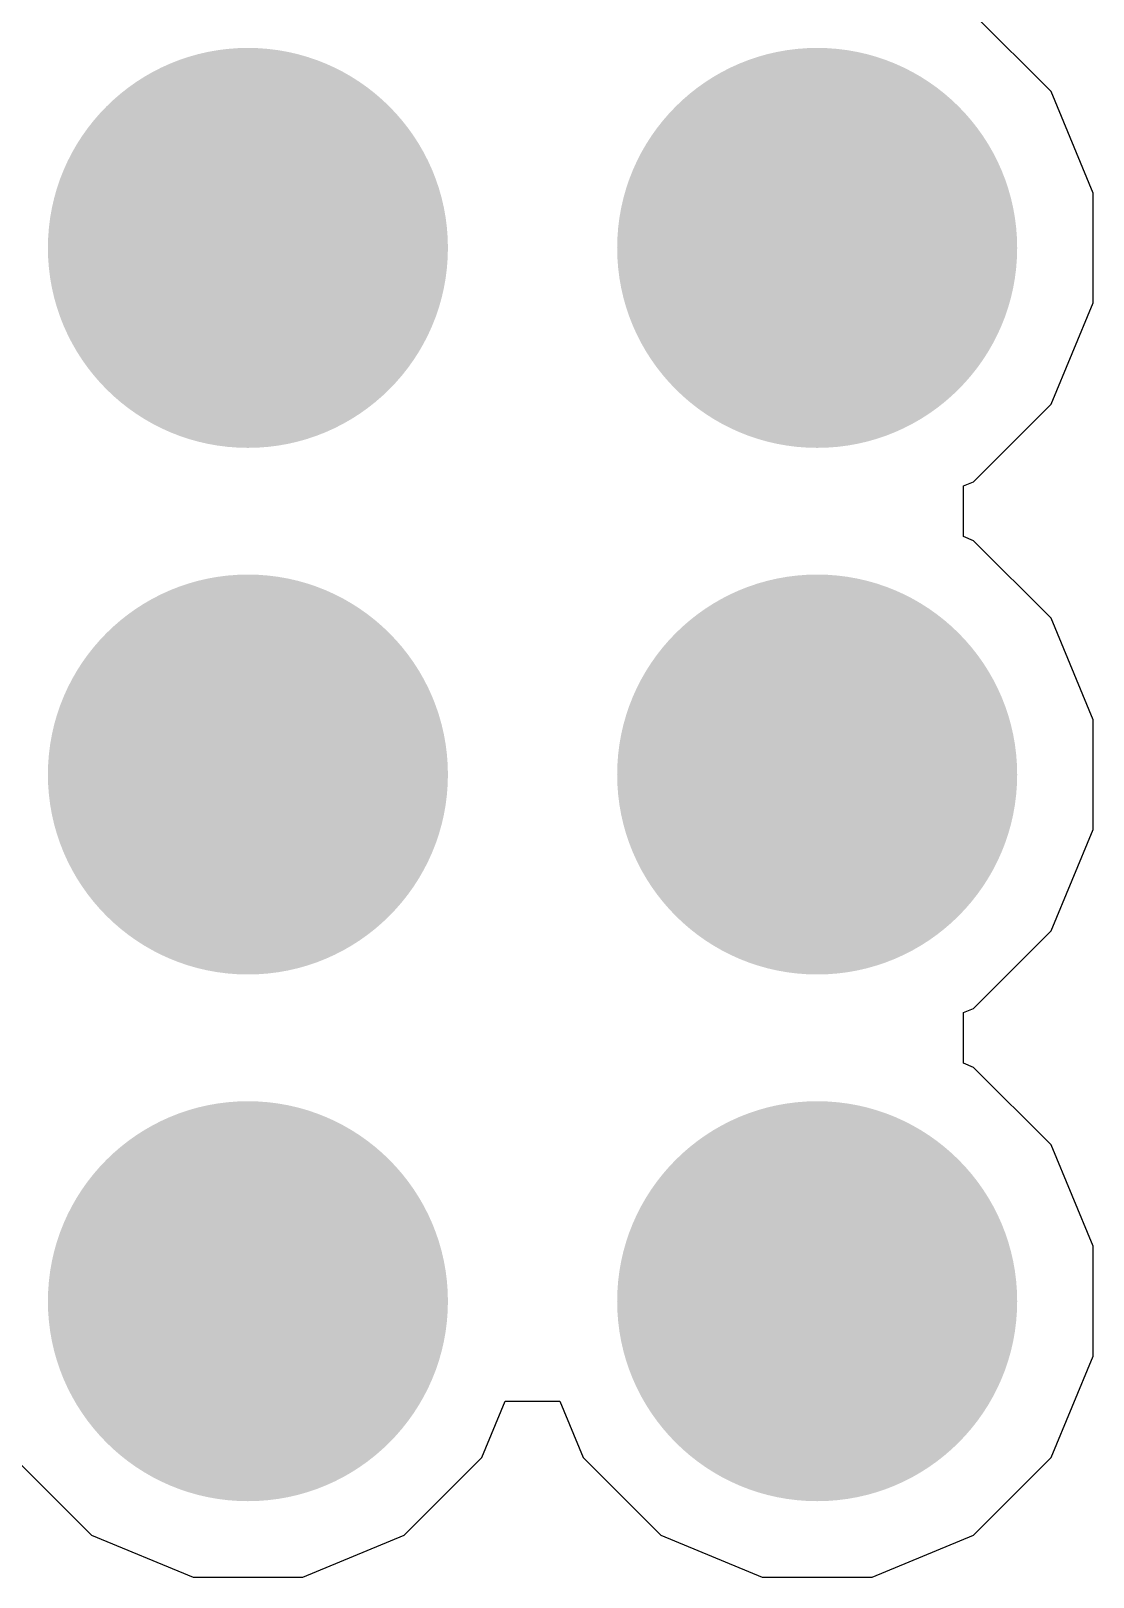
# Model space of a CAD drawing. Header units: inches. Extents: x -4 to 5258, y -4 to 5281.
# Drawn here: x 129.214 to 131.347, y 69.027 to 72.132 of the extents above; entities that cross this region are included whole.
import ezdxf

# ---------------------------------------------------------------- set-up
doc = ezdxf.new("R2010")
doc.units = ezdxf.units.IN
for name, color, linetype in [('Bottom Layer', 5, 'Continuous'), ('Bottom Solder', 6, 'Continuous'), ('Drill Drawing', 1, 'Continuous'), ('Layer 1', 16, 'Continuous'), ('Layer 2', 76, 'Continuous'), ('Top Layer', 1, 'Continuous'), ('Top Solder', 216, 'Continuous'), ('Via Holes', 16, 'Continuous')]:
    doc.layers.add(name, color=color, linetype=linetype)

msp = doc.modelspace()

# ---------------------------------------------------------------- hatches: boundary and pattern name
at = {"layer": 'Bottom Layer'}
h = msp.add_hatch(color=5, dxfattribs=at)
edge = h.paths.add_edge_path()
edge.add_arc((129.65, 71.6961), 0.3, 0, 360)
h = msp.add_hatch(color=5, dxfattribs=at)
edge = h.paths.add_edge_path()
edge.add_arc((130.793, 71.6961), 0.3, 0, 360)
h = msp.add_hatch(color=5, dxfattribs=at)
edge = h.paths.add_edge_path()
edge.add_arc((129.65, 70.6385), 0.3, 0, 360)
h = msp.add_hatch(color=5, dxfattribs=at)
edge = h.paths.add_edge_path()
edge.add_arc((130.793, 70.6385), 0.3, 0, 360)
h = msp.add_hatch(color=5, dxfattribs=at)
edge = h.paths.add_edge_path()
edge.add_arc((129.65, 69.5808), 0.3, 0, 360)
h = msp.add_hatch(color=5, dxfattribs=at)
edge = h.paths.add_edge_path()
edge.add_arc((130.793, 69.5808), 0.3, 0, 360)
at = {"layer": 'Bottom Solder'}
h = msp.add_hatch(color=6, dxfattribs=at)
edge = h.paths.add_edge_path()
edge.add_arc((129.65, 71.6961), 0.4016, 0, 360)
h = msp.add_hatch(color=6, dxfattribs=at)
edge = h.paths.add_edge_path()
edge.add_arc((130.793, 71.6961), 0.4016, 0, 360)
h = msp.add_hatch(color=6, dxfattribs=at)
edge = h.paths.add_edge_path()
edge.add_arc((129.65, 70.6385), 0.4016, 0, 360)
h = msp.add_hatch(color=6, dxfattribs=at)
edge = h.paths.add_edge_path()
edge.add_arc((130.793, 70.6385), 0.4016, 0, 360)
h = msp.add_hatch(color=6, dxfattribs=at)
edge = h.paths.add_edge_path()
edge.add_arc((129.65, 69.5808), 0.4016, 0, 360)
h = msp.add_hatch(color=6, dxfattribs=at)
edge = h.paths.add_edge_path()
edge.add_arc((130.793, 69.5808), 0.4016, 0, 360)
at = {"layer": 'Layer 1'}
h = msp.add_hatch(color=16, dxfattribs=at)
edge = h.paths.add_edge_path()
edge.add_arc((129.65, 71.6961), 0.3, 0, 360)
h = msp.add_hatch(color=16, dxfattribs=at)
edge = h.paths.add_edge_path()
edge.add_arc((130.793, 71.6961), 0.3, 0, 360)
h = msp.add_hatch(color=16, dxfattribs=at)
edge = h.paths.add_edge_path()
edge.add_arc((129.65, 70.6385), 0.3, 0, 360)
h = msp.add_hatch(color=16, dxfattribs=at)
edge = h.paths.add_edge_path()
edge.add_arc((130.793, 70.6385), 0.3, 0, 360)
h = msp.add_hatch(color=16, dxfattribs=at)
edge = h.paths.add_edge_path()
edge.add_arc((129.65, 69.5808), 0.3, 0, 360)
h = msp.add_hatch(color=16, dxfattribs=at)
edge = h.paths.add_edge_path()
edge.add_arc((130.793, 69.5808), 0.3, 0, 360)
at = {"layer": 'Layer 2'}
h = msp.add_hatch(color=76, dxfattribs=at)
edge = h.paths.add_edge_path()
edge.add_arc((129.65, 71.6961), 0.3, 0, 360)
h = msp.add_hatch(color=76, dxfattribs=at)
edge = h.paths.add_edge_path()
edge.add_arc((130.793, 71.6961), 0.3, 0, 360)
h = msp.add_hatch(color=76, dxfattribs=at)
edge = h.paths.add_edge_path()
edge.add_arc((129.65, 70.6385), 0.3, 0, 360)
h = msp.add_hatch(color=76, dxfattribs=at)
edge = h.paths.add_edge_path()
edge.add_arc((130.793, 70.6385), 0.3, 0, 360)
h = msp.add_hatch(color=76, dxfattribs=at)
edge = h.paths.add_edge_path()
edge.add_arc((129.65, 69.5808), 0.3, 0, 360)
h = msp.add_hatch(color=76, dxfattribs=at)
edge = h.paths.add_edge_path()
edge.add_arc((130.793, 69.5808), 0.3, 0, 360)
at = {"layer": 'Top Layer'}
h = msp.add_hatch(color=1, dxfattribs=at)
edge = h.paths.add_edge_path()
edge.add_arc((129.65, 71.6961), 0.3, 0, 360)
h = msp.add_hatch(color=1, dxfattribs=at)
edge = h.paths.add_edge_path()
edge.add_arc((130.793, 71.6961), 0.3, 0, 360)
h = msp.add_hatch(color=1, dxfattribs=at)
edge = h.paths.add_edge_path()
edge.add_arc((129.65, 70.6385), 0.3, 0, 360)
h = msp.add_hatch(color=1, dxfattribs=at)
edge = h.paths.add_edge_path()
edge.add_arc((130.793, 70.6385), 0.3, 0, 360)
h = msp.add_hatch(color=1, dxfattribs=at)
edge = h.paths.add_edge_path()
edge.add_arc((129.65, 69.5808), 0.3, 0, 360)
h = msp.add_hatch(color=1, dxfattribs=at)
edge = h.paths.add_edge_path()
edge.add_arc((130.793, 69.5808), 0.3, 0, 360)
at = {"layer": 'Top Solder'}
h = msp.add_hatch(color=216, dxfattribs=at)
edge = h.paths.add_edge_path()
edge.add_arc((129.65, 71.6961), 0.4016, 0, 360)
h = msp.add_hatch(color=216, dxfattribs=at)
edge = h.paths.add_edge_path()
edge.add_arc((130.793, 71.6961), 0.4016, 0, 360)
h = msp.add_hatch(color=216, dxfattribs=at)
edge = h.paths.add_edge_path()
edge.add_arc((129.65, 70.6385), 0.4016, 0, 360)
h = msp.add_hatch(color=216, dxfattribs=at)
edge = h.paths.add_edge_path()
edge.add_arc((130.793, 70.6385), 0.4016, 0, 360)
h = msp.add_hatch(color=216, dxfattribs=at)
edge = h.paths.add_edge_path()
edge.add_arc((129.65, 69.5808), 0.4016, 0, 360)
h = msp.add_hatch(color=216, dxfattribs=at)
edge = h.paths.add_edge_path()
edge.add_arc((130.793, 69.5808), 0.4016, 0, 360)
at = {"layer": 'Via Holes'}
h = msp.add_hatch(color=7, dxfattribs=at)
edge = h.paths.add_edge_path()
edge.add_arc((129.65, 71.6961), 0.15, 0, 360)
h = msp.add_hatch(color=7, dxfattribs=at)
edge = h.paths.add_edge_path()
edge.add_arc((130.793, 71.6961), 0.15, 0, 360)
h = msp.add_hatch(color=7, dxfattribs=at)
edge = h.paths.add_edge_path()
edge.add_arc((129.65, 70.6385), 0.15, 0, 360)
h = msp.add_hatch(color=7, dxfattribs=at)
edge = h.paths.add_edge_path()
edge.add_arc((130.793, 70.6385), 0.15, 0, 360)
h = msp.add_hatch(color=7, dxfattribs=at)
edge = h.paths.add_edge_path()
edge.add_arc((129.65, 69.5808), 0.15, 0, 360)
h = msp.add_hatch(color=7, dxfattribs=at)
edge = h.paths.add_edge_path()
edge.add_arc((130.793, 69.5808), 0.15, 0, 360)

# ---------------------------------------------------------------- linework, layer by layer
at = {"layer": 'Drill Drawing'}
for points in [[(129.523, 71.8231, 0.0508, 0.0508, 0), (129.523, 71.9501, 0.0508, 0.0508, 0)], [(129.523, 71.9501, 0.0508, 0.0508, 0), (129.777, 71.9501, 0.0508, 0.0508, 0)], [(129.777, 71.8231, 0.0508, 0.0508, 0), (129.777, 71.9501, 0.0508, 0.0508, 0)], [(130.666, 71.8231, 0.0508, 0.0508, 0), (130.666, 71.9501, 0.0508, 0.0508, 0)], [(130.666, 71.9501, 0.0508, 0.0508, 0), (130.92, 71.9501, 0.0508, 0.0508, 0)], [(130.92, 71.8231, 0.0508, 0.0508, 0), (130.92, 71.9501, 0.0508, 0.0508, 0)], [(129.5738, 71.7723, 0.0508, 0.0508, 0), (129.5738, 71.8485, 0.0508, 0.0508, 0)], [(129.5738, 71.8485, 0.0508, 0.0508, 0), (129.7262, 71.8485, 0.0508, 0.0508, 0)], [(129.7262, 71.7723, 0.0508, 0.0508, 0), (129.7262, 71.8485, 0.0508, 0.0508, 0)], [(130.7168, 71.7723, 0.0508, 0.0508, 0), (130.7168, 71.8485, 0.0508, 0.0508, 0)], [(130.7168, 71.8485, 0.0508, 0.0508, 0), (130.8692, 71.8485, 0.0508, 0.0508, 0)], [(130.8692, 71.7723, 0.0508, 0.0508, 0), (130.8692, 71.8485, 0.0508, 0.0508, 0)], [(129.396, 71.5691, 0.0508, 0.0508, 0), (129.396, 71.8231, 0.0508, 0.0508, 0)], [(129.396, 71.8231, 0.0508, 0.0508, 0), (129.523, 71.8231, 0.0508, 0.0508, 0)], [(129.777, 71.8231, 0.0508, 0.0508, 0), (129.904, 71.8231, 0.0508, 0.0508, 0)], [(129.904, 71.5691, 0.0508, 0.0508, 0), (129.904, 71.8231, 0.0508, 0.0508, 0)], [(130.539, 71.5691, 0.0508, 0.0508, 0), (130.539, 71.8231, 0.0508, 0.0508, 0)], [(130.539, 71.8231, 0.0508, 0.0508, 0), (130.666, 71.8231, 0.0508, 0.0508, 0)], [(130.92, 71.8231, 0.0508, 0.0508, 0), (131.047, 71.8231, 0.0508, 0.0508, 0)], [(131.047, 71.5691, 0.0508, 0.0508, 0), (131.047, 71.8231, 0.0508, 0.0508, 0)], [(129.4976, 71.6199, 0.0508, 0.0508, 0), (129.4976, 71.7723, 0.0508, 0.0508, 0)], [(129.4976, 71.7723, 0.0508, 0.0508, 0), (129.5738, 71.7723, 0.0508, 0.0508, 0)], [(129.7262, 71.7723, 0.0508, 0.0508, 0), (129.8024, 71.7723, 0.0508, 0.0508, 0)], [(129.8024, 71.6199, 0.0508, 0.0508, 0), (129.8024, 71.7723, 0.0508, 0.0508, 0)], [(130.6406, 71.6199, 0.0508, 0.0508, 0), (130.6406, 71.7723, 0.0508, 0.0508, 0)], [(130.6406, 71.7723, 0.0508, 0.0508, 0), (130.7168, 71.7723, 0.0508, 0.0508, 0)], [(130.8692, 71.7723, 0.0508, 0.0508, 0), (130.9454, 71.7723, 0.0508, 0.0508, 0)], [(130.9454, 71.6199, 0.0508, 0.0508, 0), (130.9454, 71.7723, 0.0508, 0.0508, 0)], [(129.4976, 71.6199, 0.0508, 0.0508, 0), (129.5738, 71.6199, 0.0508, 0.0508, 0)], [(129.5738, 71.5437, 0.0508, 0.0508, 0), (129.5738, 71.6199, 0.0508, 0.0508, 0)], [(129.7262, 71.6199, 0.0508, 0.0508, 0), (129.8024, 71.6199, 0.0508, 0.0508, 0)], [(129.7262, 71.5437, 0.0508, 0.0508, 0), (129.7262, 71.6199, 0.0508, 0.0508, 0)], [(130.6406, 71.6199, 0.0508, 0.0508, 0), (130.7168, 71.6199, 0.0508, 0.0508, 0)], [(130.7168, 71.5437, 0.0508, 0.0508, 0), (130.7168, 71.6199, 0.0508, 0.0508, 0)], [(130.8692, 71.6199, 0.0508, 0.0508, 0), (130.9454, 71.6199, 0.0508, 0.0508, 0)], [(130.8692, 71.5437, 0.0508, 0.0508, 0), (130.8692, 71.6199, 0.0508, 0.0508, 0)], [(129.396, 71.5691, 0.0508, 0.0508, 0), (129.523, 71.5691, 0.0508, 0.0508, 0)], [(129.523, 71.4421, 0.0508, 0.0508, 0), (129.523, 71.5691, 0.0508, 0.0508, 0)], [(129.777, 71.5691, 0.0508, 0.0508, 0), (129.904, 71.5691, 0.0508, 0.0508, 0)], [(129.777, 71.4421, 0.0508, 0.0508, 0), (129.777, 71.5691, 0.0508, 0.0508, 0)], [(130.539, 71.5691, 0.0508, 0.0508, 0), (130.666, 71.5691, 0.0508, 0.0508, 0)], [(130.666, 71.4421, 0.0508, 0.0508, 0), (130.666, 71.5691, 0.0508, 0.0508, 0)], [(130.92, 71.5691, 0.0508, 0.0508, 0), (131.047, 71.5691, 0.0508, 0.0508, 0)], [(130.92, 71.4421, 0.0508, 0.0508, 0), (130.92, 71.5691, 0.0508, 0.0508, 0)], [(129.5738, 71.5437, 0.0508, 0.0508, 0), (129.7262, 71.5437, 0.0508, 0.0508, 0)], [(130.7168, 71.5437, 0.0508, 0.0508, 0), (130.8692, 71.5437, 0.0508, 0.0508, 0)], [(129.523, 71.4421, 0.0508, 0.0508, 0), (129.777, 71.4421, 0.0508, 0.0508, 0)], [(130.666, 71.4421, 0.0508, 0.0508, 0), (130.92, 71.4421, 0.0508, 0.0508, 0)], [(129.523, 70.7655, 0.0508, 0.0508, 0), (129.523, 70.8925, 0.0508, 0.0508, 0)], [(129.523, 70.8925, 0.0508, 0.0508, 0), (129.777, 70.8925, 0.0508, 0.0508, 0)], [(129.777, 70.7655, 0.0508, 0.0508, 0), (129.777, 70.8925, 0.0508, 0.0508, 0)], [(130.666, 70.7655, 0.0508, 0.0508, 0), (130.666, 70.8925, 0.0508, 0.0508, 0)], [(130.666, 70.8925, 0.0508, 0.0508, 0), (130.92, 70.8925, 0.0508, 0.0508, 0)], [(130.92, 70.7655, 0.0508, 0.0508, 0), (130.92, 70.8925, 0.0508, 0.0508, 0)], [(129.5738, 70.7147, 0.0508, 0.0508, 0), (129.5738, 70.7909, 0.0508, 0.0508, 0)], [(129.5738, 70.7909, 0.0508, 0.0508, 0), (129.7262, 70.7909, 0.0508, 0.0508, 0)], [(129.7262, 70.7147, 0.0508, 0.0508, 0), (129.7262, 70.7909, 0.0508, 0.0508, 0)], [(130.7168, 70.7147, 0.0508, 0.0508, 0), (130.7168, 70.7909, 0.0508, 0.0508, 0)], [(130.7168, 70.7909, 0.0508, 0.0508, 0), (130.8692, 70.7909, 0.0508, 0.0508, 0)], [(130.8692, 70.7147, 0.0508, 0.0508, 0), (130.8692, 70.7909, 0.0508, 0.0508, 0)], [(129.396, 70.5115, 0.0508, 0.0508, 0), (129.396, 70.7655, 0.0508, 0.0508, 0)], [(129.396, 70.7655, 0.0508, 0.0508, 0), (129.523, 70.7655, 0.0508, 0.0508, 0)], [(129.777, 70.7655, 0.0508, 0.0508, 0), (129.904, 70.7655, 0.0508, 0.0508, 0)], [(129.904, 70.5115, 0.0508, 0.0508, 0), (129.904, 70.7655, 0.0508, 0.0508, 0)], [(130.539, 70.5115, 0.0508, 0.0508, 0), (130.539, 70.7655, 0.0508, 0.0508, 0)], [(130.539, 70.7655, 0.0508, 0.0508, 0), (130.666, 70.7655, 0.0508, 0.0508, 0)], [(130.92, 70.7655, 0.0508, 0.0508, 0), (131.047, 70.7655, 0.0508, 0.0508, 0)], [(131.047, 70.5115, 0.0508, 0.0508, 0), (131.047, 70.7655, 0.0508, 0.0508, 0)], [(129.4976, 70.5623, 0.0508, 0.0508, 0), (129.4976, 70.7147, 0.0508, 0.0508, 0)], [(129.4976, 70.7147, 0.0508, 0.0508, 0), (129.5738, 70.7147, 0.0508, 0.0508, 0)], [(129.7262, 70.7147, 0.0508, 0.0508, 0), (129.8024, 70.7147, 0.0508, 0.0508, 0)], [(129.8024, 70.5623, 0.0508, 0.0508, 0), (129.8024, 70.7147, 0.0508, 0.0508, 0)], [(130.6406, 70.5623, 0.0508, 0.0508, 0), (130.6406, 70.7147, 0.0508, 0.0508, 0)], [(130.6406, 70.7147, 0.0508, 0.0508, 0), (130.7168, 70.7147, 0.0508, 0.0508, 0)], [(130.8692, 70.7147, 0.0508, 0.0508, 0), (130.9454, 70.7147, 0.0508, 0.0508, 0)], [(130.9454, 70.5623, 0.0508, 0.0508, 0), (130.9454, 70.7147, 0.0508, 0.0508, 0)], [(129.4976, 70.5623, 0.0508, 0.0508, 0), (129.5738, 70.5623, 0.0508, 0.0508, 0)], [(129.5738, 70.4861, 0.0508, 0.0508, 0), (129.5738, 70.5623, 0.0508, 0.0508, 0)], [(129.7262, 70.5623, 0.0508, 0.0508, 0), (129.8024, 70.5623, 0.0508, 0.0508, 0)], [(129.7262, 70.4861, 0.0508, 0.0508, 0), (129.7262, 70.5623, 0.0508, 0.0508, 0)], [(130.6406, 70.5623, 0.0508, 0.0508, 0), (130.7168, 70.5623, 0.0508, 0.0508, 0)], [(130.7168, 70.4861, 0.0508, 0.0508, 0), (130.7168, 70.5623, 0.0508, 0.0508, 0)], [(130.8692, 70.5623, 0.0508, 0.0508, 0), (130.9454, 70.5623, 0.0508, 0.0508, 0)], [(130.8692, 70.4861, 0.0508, 0.0508, 0), (130.8692, 70.5623, 0.0508, 0.0508, 0)], [(129.396, 70.5115, 0.0508, 0.0508, 0), (129.523, 70.5115, 0.0508, 0.0508, 0)], [(129.523, 70.3845, 0.0508, 0.0508, 0), (129.523, 70.5115, 0.0508, 0.0508, 0)], [(129.777, 70.5115, 0.0508, 0.0508, 0), (129.904, 70.5115, 0.0508, 0.0508, 0)], [(129.777, 70.3845, 0.0508, 0.0508, 0), (129.777, 70.5115, 0.0508, 0.0508, 0)], [(130.539, 70.5115, 0.0508, 0.0508, 0), (130.666, 70.5115, 0.0508, 0.0508, 0)], [(130.666, 70.3845, 0.0508, 0.0508, 0), (130.666, 70.5115, 0.0508, 0.0508, 0)], [(130.92, 70.5115, 0.0508, 0.0508, 0), (131.047, 70.5115, 0.0508, 0.0508, 0)], [(130.92, 70.3845, 0.0508, 0.0508, 0), (130.92, 70.5115, 0.0508, 0.0508, 0)], [(129.5738, 70.4861, 0.0508, 0.0508, 0), (129.7262, 70.4861, 0.0508, 0.0508, 0)], [(130.7168, 70.4861, 0.0508, 0.0508, 0), (130.8692, 70.4861, 0.0508, 0.0508, 0)], [(129.523, 70.3845, 0.0508, 0.0508, 0), (129.777, 70.3845, 0.0508, 0.0508, 0)], [(130.666, 70.3845, 0.0508, 0.0508, 0), (130.92, 70.3845, 0.0508, 0.0508, 0)], [(129.523, 69.7078, 0.0508, 0.0508, 0), (129.523, 69.8348, 0.0508, 0.0508, 0)], [(129.523, 69.8348, 0.0508, 0.0508, 0), (129.777, 69.8348, 0.0508, 0.0508, 0)], [(129.777, 69.7078, 0.0508, 0.0508, 0), (129.777, 69.8348, 0.0508, 0.0508, 0)], [(130.666, 69.7078, 0.0508, 0.0508, 0), (130.666, 69.8348, 0.0508, 0.0508, 0)], [(130.666, 69.8348, 0.0508, 0.0508, 0), (130.92, 69.8348, 0.0508, 0.0508, 0)], [(130.92, 69.7078, 0.0508, 0.0508, 0), (130.92, 69.8348, 0.0508, 0.0508, 0)], [(129.5738, 69.657, 0.0508, 0.0508, 0), (129.5738, 69.7332, 0.0508, 0.0508, 0)], [(129.5738, 69.7332, 0.0508, 0.0508, 0), (129.7262, 69.7332, 0.0508, 0.0508, 0)], [(129.7262, 69.657, 0.0508, 0.0508, 0), (129.7262, 69.7332, 0.0508, 0.0508, 0)], [(130.7168, 69.657, 0.0508, 0.0508, 0), (130.7168, 69.7332, 0.0508, 0.0508, 0)], [(130.7168, 69.7332, 0.0508, 0.0508, 0), (130.8692, 69.7332, 0.0508, 0.0508, 0)], [(130.8692, 69.657, 0.0508, 0.0508, 0), (130.8692, 69.7332, 0.0508, 0.0508, 0)], [(129.396, 69.4538, 0.0508, 0.0508, 0), (129.396, 69.7078, 0.0508, 0.0508, 0)], [(129.396, 69.7078, 0.0508, 0.0508, 0), (129.523, 69.7078, 0.0508, 0.0508, 0)], [(129.777, 69.7078, 0.0508, 0.0508, 0), (129.904, 69.7078, 0.0508, 0.0508, 0)], [(129.904, 69.4538, 0.0508, 0.0508, 0), (129.904, 69.7078, 0.0508, 0.0508, 0)], [(130.539, 69.4538, 0.0508, 0.0508, 0), (130.539, 69.7078, 0.0508, 0.0508, 0)], [(130.539, 69.7078, 0.0508, 0.0508, 0), (130.666, 69.7078, 0.0508, 0.0508, 0)], [(130.92, 69.7078, 0.0508, 0.0508, 0), (131.047, 69.7078, 0.0508, 0.0508, 0)], [(131.047, 69.4538, 0.0508, 0.0508, 0), (131.047, 69.7078, 0.0508, 0.0508, 0)], [(129.4976, 69.5046, 0.0508, 0.0508, 0), (129.4976, 69.657, 0.0508, 0.0508, 0)], [(129.4976, 69.657, 0.0508, 0.0508, 0), (129.5738, 69.657, 0.0508, 0.0508, 0)], [(129.7262, 69.657, 0.0508, 0.0508, 0), (129.8024, 69.657, 0.0508, 0.0508, 0)], [(129.8024, 69.5046, 0.0508, 0.0508, 0), (129.8024, 69.657, 0.0508, 0.0508, 0)], [(130.6406, 69.5046, 0.0508, 0.0508, 0), (130.6406, 69.657, 0.0508, 0.0508, 0)], [(130.6406, 69.657, 0.0508, 0.0508, 0), (130.7168, 69.657, 0.0508, 0.0508, 0)], [(130.8692, 69.657, 0.0508, 0.0508, 0), (130.9454, 69.657, 0.0508, 0.0508, 0)], [(130.9454, 69.5046, 0.0508, 0.0508, 0), (130.9454, 69.657, 0.0508, 0.0508, 0)], [(129.4976, 69.5046, 0.0508, 0.0508, 0), (129.5738, 69.5046, 0.0508, 0.0508, 0)], [(129.5738, 69.4284, 0.0508, 0.0508, 0), (129.5738, 69.5046, 0.0508, 0.0508, 0)], [(129.7262, 69.5046, 0.0508, 0.0508, 0), (129.8024, 69.5046, 0.0508, 0.0508, 0)], [(129.7262, 69.4284, 0.0508, 0.0508, 0), (129.7262, 69.5046, 0.0508, 0.0508, 0)], [(130.6406, 69.5046, 0.0508, 0.0508, 0), (130.7168, 69.5046, 0.0508, 0.0508, 0)], [(130.7168, 69.4284, 0.0508, 0.0508, 0), (130.7168, 69.5046, 0.0508, 0.0508, 0)], [(130.8692, 69.5046, 0.0508, 0.0508, 0), (130.9454, 69.5046, 0.0508, 0.0508, 0)], [(130.8692, 69.4284, 0.0508, 0.0508, 0), (130.8692, 69.5046, 0.0508, 0.0508, 0)], [(129.396, 69.4538, 0.0508, 0.0508, 0), (129.523, 69.4538, 0.0508, 0.0508, 0)], [(129.523, 69.3268, 0.0508, 0.0508, 0), (129.523, 69.4538, 0.0508, 0.0508, 0)], [(129.777, 69.4538, 0.0508, 0.0508, 0), (129.904, 69.4538, 0.0508, 0.0508, 0)], [(129.777, 69.3268, 0.0508, 0.0508, 0), (129.777, 69.4538, 0.0508, 0.0508, 0)], [(130.539, 69.4538, 0.0508, 0.0508, 0), (130.666, 69.4538, 0.0508, 0.0508, 0)], [(130.666, 69.3268, 0.0508, 0.0508, 0), (130.666, 69.4538, 0.0508, 0.0508, 0)], [(130.92, 69.4538, 0.0508, 0.0508, 0), (131.047, 69.4538, 0.0508, 0.0508, 0)], [(130.92, 69.3268, 0.0508, 0.0508, 0), (130.92, 69.4538, 0.0508, 0.0508, 0)], [(129.5738, 69.4284, 0.0508, 0.0508, 0), (129.7262, 69.4284, 0.0508, 0.0508, 0)], [(130.7168, 69.4284, 0.0508, 0.0508, 0), (130.8692, 69.4284, 0.0508, 0.0508, 0)], [(129.523, 69.3268, 0.0508, 0.0508, 0), (129.777, 69.3268, 0.0508, 0.0508, 0)], [(130.666, 69.3268, 0.0508, 0.0508, 0), (130.92, 69.3268, 0.0508, 0.0508, 0)]]:
    msp.add_lwpolyline(points, format="xyseb", dxfattribs=at)
for points in [[(129.5103, 71.9501, 0.0254, 0.0254, 1), (129.5357, 71.9501, 0.0254, 0.0254, 1)], [(129.5103, 71.9501, 0.0254, 0.0254, 1), (129.5357, 71.9501, 0.0254, 0.0254, 1)], [(129.7643, 71.9501, 0.0254, 0.0254, 1), (129.7897, 71.9501, 0.0254, 0.0254, 1)], [(129.7643, 71.9501, 0.0254, 0.0254, 1), (129.7897, 71.9501, 0.0254, 0.0254, 1)], [(130.6533, 71.9501, 0.0254, 0.0254, 1), (130.6787, 71.9501, 0.0254, 0.0254, 1)], [(130.6533, 71.9501, 0.0254, 0.0254, 1), (130.6787, 71.9501, 0.0254, 0.0254, 1)], [(130.9073, 71.9501, 0.0254, 0.0254, 1), (130.9327, 71.9501, 0.0254, 0.0254, 1)], [(130.9073, 71.9501, 0.0254, 0.0254, 1), (130.9327, 71.9501, 0.0254, 0.0254, 1)], [(129.5611, 71.8485, 0.0254, 0.0254, 1), (129.5865, 71.8485, 0.0254, 0.0254, 1)], [(129.5611, 71.8485, 0.0254, 0.0254, 1), (129.5865, 71.8485, 0.0254, 0.0254, 1)], [(129.7135, 71.8485, 0.0254, 0.0254, 1), (129.7389, 71.8485, 0.0254, 0.0254, 1)], [(129.7135, 71.8485, 0.0254, 0.0254, 1), (129.7389, 71.8485, 0.0254, 0.0254, 1)], [(130.7041, 71.8485, 0.0254, 0.0254, 1), (130.7295, 71.8485, 0.0254, 0.0254, 1)], [(130.7041, 71.8485, 0.0254, 0.0254, 1), (130.7295, 71.8485, 0.0254, 0.0254, 1)], [(130.8565, 71.8485, 0.0254, 0.0254, 1), (130.8819, 71.8485, 0.0254, 0.0254, 1)], [(130.8565, 71.8485, 0.0254, 0.0254, 1), (130.8819, 71.8485, 0.0254, 0.0254, 1)], [(129.3833, 71.8231, 0.0254, 0.0254, 1), (129.4087, 71.8231, 0.0254, 0.0254, 1)], [(129.3833, 71.8231, 0.0254, 0.0254, 1), (129.4087, 71.8231, 0.0254, 0.0254, 1)], [(129.5103, 71.8231, 0.0254, 0.0254, 1), (129.5357, 71.8231, 0.0254, 0.0254, 1)], [(129.5103, 71.8231, 0.0254, 0.0254, 1), (129.5357, 71.8231, 0.0254, 0.0254, 1)], [(129.7643, 71.8231, 0.0254, 0.0254, 1), (129.7897, 71.8231, 0.0254, 0.0254, 1)], [(129.7643, 71.8231, 0.0254, 0.0254, 1), (129.7897, 71.8231, 0.0254, 0.0254, 1)], [(129.8913, 71.8231, 0.0254, 0.0254, 1), (129.9167, 71.8231, 0.0254, 0.0254, 1)], [(129.8913, 71.8231, 0.0254, 0.0254, 1), (129.9167, 71.8231, 0.0254, 0.0254, 1)], [(130.5263, 71.8231, 0.0254, 0.0254, 1), (130.5517, 71.8231, 0.0254, 0.0254, 1)], [(130.5263, 71.8231, 0.0254, 0.0254, 1), (130.5517, 71.8231, 0.0254, 0.0254, 1)], [(130.6533, 71.8231, 0.0254, 0.0254, 1), (130.6787, 71.8231, 0.0254, 0.0254, 1)], [(130.6533, 71.8231, 0.0254, 0.0254, 1), (130.6787, 71.8231, 0.0254, 0.0254, 1)], [(130.9073, 71.8231, 0.0254, 0.0254, 1), (130.9327, 71.8231, 0.0254, 0.0254, 1)], [(130.9073, 71.8231, 0.0254, 0.0254, 1), (130.9327, 71.8231, 0.0254, 0.0254, 1)], [(131.0343, 71.8231, 0.0254, 0.0254, 1), (131.0597, 71.8231, 0.0254, 0.0254, 1)], [(131.0343, 71.8231, 0.0254, 0.0254, 1), (131.0597, 71.8231, 0.0254, 0.0254, 1)], [(129.4849, 71.7723, 0.0254, 0.0254, 1), (129.5103, 71.7723, 0.0254, 0.0254, 1)], [(129.4849, 71.7723, 0.0254, 0.0254, 1), (129.5103, 71.7723, 0.0254, 0.0254, 1)], [(129.5611, 71.7723, 0.0254, 0.0254, 1), (129.5865, 71.7723, 0.0254, 0.0254, 1)], [(129.5611, 71.7723, 0.0254, 0.0254, 1), (129.5865, 71.7723, 0.0254, 0.0254, 1)], [(129.7135, 71.7723, 0.0254, 0.0254, 1), (129.7389, 71.7723, 0.0254, 0.0254, 1)], [(129.7135, 71.7723, 0.0254, 0.0254, 1), (129.7389, 71.7723, 0.0254, 0.0254, 1)], [(129.7897, 71.7723, 0.0254, 0.0254, 1), (129.8151, 71.7723, 0.0254, 0.0254, 1)], [(129.7897, 71.7723, 0.0254, 0.0254, 1), (129.8151, 71.7723, 0.0254, 0.0254, 1)], [(130.6279, 71.7723, 0.0254, 0.0254, 1), (130.6533, 71.7723, 0.0254, 0.0254, 1)], [(130.6279, 71.7723, 0.0254, 0.0254, 1), (130.6533, 71.7723, 0.0254, 0.0254, 1)], [(130.7041, 71.7723, 0.0254, 0.0254, 1), (130.7295, 71.7723, 0.0254, 0.0254, 1)], [(130.7041, 71.7723, 0.0254, 0.0254, 1), (130.7295, 71.7723, 0.0254, 0.0254, 1)], [(130.8565, 71.7723, 0.0254, 0.0254, 1), (130.8819, 71.7723, 0.0254, 0.0254, 1)], [(130.8565, 71.7723, 0.0254, 0.0254, 1), (130.8819, 71.7723, 0.0254, 0.0254, 1)], [(130.9327, 71.7723, 0.0254, 0.0254, 1), (130.9581, 71.7723, 0.0254, 0.0254, 1)], [(130.9327, 71.7723, 0.0254, 0.0254, 1), (130.9581, 71.7723, 0.0254, 0.0254, 1)], [(129.4849, 71.6199, 0.0254, 0.0254, 1), (129.5103, 71.6199, 0.0254, 0.0254, 1)], [(129.4849, 71.6199, 0.0254, 0.0254, 1), (129.5103, 71.6199, 0.0254, 0.0254, 1)], [(129.5611, 71.6199, 0.0254, 0.0254, 1), (129.5865, 71.6199, 0.0254, 0.0254, 1)], [(129.5611, 71.6199, 0.0254, 0.0254, 1), (129.5865, 71.6199, 0.0254, 0.0254, 1)], [(129.7135, 71.6199, 0.0254, 0.0254, 1), (129.7389, 71.6199, 0.0254, 0.0254, 1)], [(129.7135, 71.6199, 0.0254, 0.0254, 1), (129.7389, 71.6199, 0.0254, 0.0254, 1)], [(129.7897, 71.6199, 0.0254, 0.0254, 1), (129.8151, 71.6199, 0.0254, 0.0254, 1)], [(129.7897, 71.6199, 0.0254, 0.0254, 1), (129.8151, 71.6199, 0.0254, 0.0254, 1)], [(130.6279, 71.6199, 0.0254, 0.0254, 1), (130.6533, 71.6199, 0.0254, 0.0254, 1)], [(130.6279, 71.6199, 0.0254, 0.0254, 1), (130.6533, 71.6199, 0.0254, 0.0254, 1)], [(130.7041, 71.6199, 0.0254, 0.0254, 1), (130.7295, 71.6199, 0.0254, 0.0254, 1)], [(130.7041, 71.6199, 0.0254, 0.0254, 1), (130.7295, 71.6199, 0.0254, 0.0254, 1)], [(130.8565, 71.6199, 0.0254, 0.0254, 1), (130.8819, 71.6199, 0.0254, 0.0254, 1)], [(130.8565, 71.6199, 0.0254, 0.0254, 1), (130.8819, 71.6199, 0.0254, 0.0254, 1)], [(130.9327, 71.6199, 0.0254, 0.0254, 1), (130.9581, 71.6199, 0.0254, 0.0254, 1)], [(130.9327, 71.6199, 0.0254, 0.0254, 1), (130.9581, 71.6199, 0.0254, 0.0254, 1)], [(129.3833, 71.5691, 0.0254, 0.0254, 1), (129.4087, 71.5691, 0.0254, 0.0254, 1)], [(129.3833, 71.5691, 0.0254, 0.0254, 1), (129.4087, 71.5691, 0.0254, 0.0254, 1)], [(129.5103, 71.5691, 0.0254, 0.0254, 1), (129.5357, 71.5691, 0.0254, 0.0254, 1)], [(129.5103, 71.5691, 0.0254, 0.0254, 1), (129.5357, 71.5691, 0.0254, 0.0254, 1)], [(129.7643, 71.5691, 0.0254, 0.0254, 1), (129.7897, 71.5691, 0.0254, 0.0254, 1)], [(129.7643, 71.5691, 0.0254, 0.0254, 1), (129.7897, 71.5691, 0.0254, 0.0254, 1)], [(129.8913, 71.5691, 0.0254, 0.0254, 1), (129.9167, 71.5691, 0.0254, 0.0254, 1)], [(129.8913, 71.5691, 0.0254, 0.0254, 1), (129.9167, 71.5691, 0.0254, 0.0254, 1)], [(130.5263, 71.5691, 0.0254, 0.0254, 1), (130.5517, 71.5691, 0.0254, 0.0254, 1)], [(130.5263, 71.5691, 0.0254, 0.0254, 1), (130.5517, 71.5691, 0.0254, 0.0254, 1)], [(130.6533, 71.5691, 0.0254, 0.0254, 1), (130.6787, 71.5691, 0.0254, 0.0254, 1)], [(130.6533, 71.5691, 0.0254, 0.0254, 1), (130.6787, 71.5691, 0.0254, 0.0254, 1)], [(130.9073, 71.5691, 0.0254, 0.0254, 1), (130.9327, 71.5691, 0.0254, 0.0254, 1)], [(130.9073, 71.5691, 0.0254, 0.0254, 1), (130.9327, 71.5691, 0.0254, 0.0254, 1)], [(131.0343, 71.5691, 0.0254, 0.0254, 1), (131.0597, 71.5691, 0.0254, 0.0254, 1)], [(131.0343, 71.5691, 0.0254, 0.0254, 1), (131.0597, 71.5691, 0.0254, 0.0254, 1)], [(129.5611, 71.5437, 0.0254, 0.0254, 1), (129.5865, 71.5437, 0.0254, 0.0254, 1)], [(129.5611, 71.5437, 0.0254, 0.0254, 1), (129.5865, 71.5437, 0.0254, 0.0254, 1)], [(129.7135, 71.5437, 0.0254, 0.0254, 1), (129.7389, 71.5437, 0.0254, 0.0254, 1)], [(129.7135, 71.5437, 0.0254, 0.0254, 1), (129.7389, 71.5437, 0.0254, 0.0254, 1)], [(130.7041, 71.5437, 0.0254, 0.0254, 1), (130.7295, 71.5437, 0.0254, 0.0254, 1)], [(130.7041, 71.5437, 0.0254, 0.0254, 1), (130.7295, 71.5437, 0.0254, 0.0254, 1)], [(130.8565, 71.5437, 0.0254, 0.0254, 1), (130.8819, 71.5437, 0.0254, 0.0254, 1)], [(130.8565, 71.5437, 0.0254, 0.0254, 1), (130.8819, 71.5437, 0.0254, 0.0254, 1)], [(129.5103, 71.4421, 0.0254, 0.0254, 1), (129.5357, 71.4421, 0.0254, 0.0254, 1)], [(129.5103, 71.4421, 0.0254, 0.0254, 1), (129.5357, 71.4421, 0.0254, 0.0254, 1)], [(129.7643, 71.4421, 0.0254, 0.0254, 1), (129.7897, 71.4421, 0.0254, 0.0254, 1)], [(129.7643, 71.4421, 0.0254, 0.0254, 1), (129.7897, 71.4421, 0.0254, 0.0254, 1)], [(130.6533, 71.4421, 0.0254, 0.0254, 1), (130.6787, 71.4421, 0.0254, 0.0254, 1)], [(130.6533, 71.4421, 0.0254, 0.0254, 1), (130.6787, 71.4421, 0.0254, 0.0254, 1)], [(130.9073, 71.4421, 0.0254, 0.0254, 1), (130.9327, 71.4421, 0.0254, 0.0254, 1)], [(130.9073, 71.4421, 0.0254, 0.0254, 1), (130.9327, 71.4421, 0.0254, 0.0254, 1)], [(129.5103, 70.8925, 0.0254, 0.0254, 1), (129.5357, 70.8925, 0.0254, 0.0254, 1)], [(129.5103, 70.8925, 0.0254, 0.0254, 1), (129.5357, 70.8925, 0.0254, 0.0254, 1)], [(129.7643, 70.8925, 0.0254, 0.0254, 1), (129.7897, 70.8925, 0.0254, 0.0254, 1)], [(129.7643, 70.8925, 0.0254, 0.0254, 1), (129.7897, 70.8925, 0.0254, 0.0254, 1)], [(130.6533, 70.8925, 0.0254, 0.0254, 1), (130.6787, 70.8925, 0.0254, 0.0254, 1)], [(130.6533, 70.8925, 0.0254, 0.0254, 1), (130.6787, 70.8925, 0.0254, 0.0254, 1)], [(130.9073, 70.8925, 0.0254, 0.0254, 1), (130.9327, 70.8925, 0.0254, 0.0254, 1)], [(130.9073, 70.8925, 0.0254, 0.0254, 1), (130.9327, 70.8925, 0.0254, 0.0254, 1)], [(129.5611, 70.7909, 0.0254, 0.0254, 1), (129.5865, 70.7909, 0.0254, 0.0254, 1)], [(129.5611, 70.7909, 0.0254, 0.0254, 1), (129.5865, 70.7909, 0.0254, 0.0254, 1)], [(129.7135, 70.7909, 0.0254, 0.0254, 1), (129.7389, 70.7909, 0.0254, 0.0254, 1)], [(129.7135, 70.7909, 0.0254, 0.0254, 1), (129.7389, 70.7909, 0.0254, 0.0254, 1)], [(130.7041, 70.7909, 0.0254, 0.0254, 1), (130.7295, 70.7909, 0.0254, 0.0254, 1)], [(130.7041, 70.7909, 0.0254, 0.0254, 1), (130.7295, 70.7909, 0.0254, 0.0254, 1)], [(130.8565, 70.7909, 0.0254, 0.0254, 1), (130.8819, 70.7909, 0.0254, 0.0254, 1)], [(130.8565, 70.7909, 0.0254, 0.0254, 1), (130.8819, 70.7909, 0.0254, 0.0254, 1)], [(129.3833, 70.7655, 0.0254, 0.0254, 1), (129.4087, 70.7655, 0.0254, 0.0254, 1)], [(129.3833, 70.7655, 0.0254, 0.0254, 1), (129.4087, 70.7655, 0.0254, 0.0254, 1)], [(129.5103, 70.7655, 0.0254, 0.0254, 1), (129.5357, 70.7655, 0.0254, 0.0254, 1)], [(129.5103, 70.7655, 0.0254, 0.0254, 1), (129.5357, 70.7655, 0.0254, 0.0254, 1)], [(129.7643, 70.7655, 0.0254, 0.0254, 1), (129.7897, 70.7655, 0.0254, 0.0254, 1)], [(129.7643, 70.7655, 0.0254, 0.0254, 1), (129.7897, 70.7655, 0.0254, 0.0254, 1)], [(129.8913, 70.7655, 0.0254, 0.0254, 1), (129.9167, 70.7655, 0.0254, 0.0254, 1)], [(129.8913, 70.7655, 0.0254, 0.0254, 1), (129.9167, 70.7655, 0.0254, 0.0254, 1)], [(130.5263, 70.7655, 0.0254, 0.0254, 1), (130.5517, 70.7655, 0.0254, 0.0254, 1)], [(130.5263, 70.7655, 0.0254, 0.0254, 1), (130.5517, 70.7655, 0.0254, 0.0254, 1)], [(130.6533, 70.7655, 0.0254, 0.0254, 1), (130.6787, 70.7655, 0.0254, 0.0254, 1)], [(130.6533, 70.7655, 0.0254, 0.0254, 1), (130.6787, 70.7655, 0.0254, 0.0254, 1)], [(130.9073, 70.7655, 0.0254, 0.0254, 1), (130.9327, 70.7655, 0.0254, 0.0254, 1)], [(130.9073, 70.7655, 0.0254, 0.0254, 1), (130.9327, 70.7655, 0.0254, 0.0254, 1)], [(131.0343, 70.7655, 0.0254, 0.0254, 1), (131.0597, 70.7655, 0.0254, 0.0254, 1)], [(131.0343, 70.7655, 0.0254, 0.0254, 1), (131.0597, 70.7655, 0.0254, 0.0254, 1)], [(129.4849, 70.7147, 0.0254, 0.0254, 1), (129.5103, 70.7147, 0.0254, 0.0254, 1)], [(129.4849, 70.7147, 0.0254, 0.0254, 1), (129.5103, 70.7147, 0.0254, 0.0254, 1)], [(129.5611, 70.7147, 0.0254, 0.0254, 1), (129.5865, 70.7147, 0.0254, 0.0254, 1)], [(129.5611, 70.7147, 0.0254, 0.0254, 1), (129.5865, 70.7147, 0.0254, 0.0254, 1)], [(129.7135, 70.7147, 0.0254, 0.0254, 1), (129.7389, 70.7147, 0.0254, 0.0254, 1)], [(129.7135, 70.7147, 0.0254, 0.0254, 1), (129.7389, 70.7147, 0.0254, 0.0254, 1)], [(129.7897, 70.7147, 0.0254, 0.0254, 1), (129.8151, 70.7147, 0.0254, 0.0254, 1)], [(129.7897, 70.7147, 0.0254, 0.0254, 1), (129.8151, 70.7147, 0.0254, 0.0254, 1)], [(130.6279, 70.7147, 0.0254, 0.0254, 1), (130.6533, 70.7147, 0.0254, 0.0254, 1)], [(130.6279, 70.7147, 0.0254, 0.0254, 1), (130.6533, 70.7147, 0.0254, 0.0254, 1)], [(130.7041, 70.7147, 0.0254, 0.0254, 1), (130.7295, 70.7147, 0.0254, 0.0254, 1)], [(130.7041, 70.7147, 0.0254, 0.0254, 1), (130.7295, 70.7147, 0.0254, 0.0254, 1)], [(130.8565, 70.7147, 0.0254, 0.0254, 1), (130.8819, 70.7147, 0.0254, 0.0254, 1)], [(130.8565, 70.7147, 0.0254, 0.0254, 1), (130.8819, 70.7147, 0.0254, 0.0254, 1)], [(130.9327, 70.7147, 0.0254, 0.0254, 1), (130.9581, 70.7147, 0.0254, 0.0254, 1)], [(130.9327, 70.7147, 0.0254, 0.0254, 1), (130.9581, 70.7147, 0.0254, 0.0254, 1)], [(129.4849, 70.5623, 0.0254, 0.0254, 1), (129.5103, 70.5623, 0.0254, 0.0254, 1)], [(129.4849, 70.5623, 0.0254, 0.0254, 1), (129.5103, 70.5623, 0.0254, 0.0254, 1)], [(129.5611, 70.5623, 0.0254, 0.0254, 1), (129.5865, 70.5623, 0.0254, 0.0254, 1)], [(129.5611, 70.5623, 0.0254, 0.0254, 1), (129.5865, 70.5623, 0.0254, 0.0254, 1)], [(129.7135, 70.5623, 0.0254, 0.0254, 1), (129.7389, 70.5623, 0.0254, 0.0254, 1)], [(129.7135, 70.5623, 0.0254, 0.0254, 1), (129.7389, 70.5623, 0.0254, 0.0254, 1)], [(129.7897, 70.5623, 0.0254, 0.0254, 1), (129.8151, 70.5623, 0.0254, 0.0254, 1)], [(129.7897, 70.5623, 0.0254, 0.0254, 1), (129.8151, 70.5623, 0.0254, 0.0254, 1)], [(130.6279, 70.5623, 0.0254, 0.0254, 1), (130.6533, 70.5623, 0.0254, 0.0254, 1)], [(130.6279, 70.5623, 0.0254, 0.0254, 1), (130.6533, 70.5623, 0.0254, 0.0254, 1)], [(130.7041, 70.5623, 0.0254, 0.0254, 1), (130.7295, 70.5623, 0.0254, 0.0254, 1)], [(130.7041, 70.5623, 0.0254, 0.0254, 1), (130.7295, 70.5623, 0.0254, 0.0254, 1)], [(130.8565, 70.5623, 0.0254, 0.0254, 1), (130.8819, 70.5623, 0.0254, 0.0254, 1)], [(130.8565, 70.5623, 0.0254, 0.0254, 1), (130.8819, 70.5623, 0.0254, 0.0254, 1)], [(130.9327, 70.5623, 0.0254, 0.0254, 1), (130.9581, 70.5623, 0.0254, 0.0254, 1)], [(130.9327, 70.5623, 0.0254, 0.0254, 1), (130.9581, 70.5623, 0.0254, 0.0254, 1)], [(129.3833, 70.5115, 0.0254, 0.0254, 1), (129.4087, 70.5115, 0.0254, 0.0254, 1)], [(129.3833, 70.5115, 0.0254, 0.0254, 1), (129.4087, 70.5115, 0.0254, 0.0254, 1)], [(129.5103, 70.5115, 0.0254, 0.0254, 1), (129.5357, 70.5115, 0.0254, 0.0254, 1)], [(129.5103, 70.5115, 0.0254, 0.0254, 1), (129.5357, 70.5115, 0.0254, 0.0254, 1)], [(129.7643, 70.5115, 0.0254, 0.0254, 1), (129.7897, 70.5115, 0.0254, 0.0254, 1)], [(129.7643, 70.5115, 0.0254, 0.0254, 1), (129.7897, 70.5115, 0.0254, 0.0254, 1)], [(129.8913, 70.5115, 0.0254, 0.0254, 1), (129.9167, 70.5115, 0.0254, 0.0254, 1)], [(129.8913, 70.5115, 0.0254, 0.0254, 1), (129.9167, 70.5115, 0.0254, 0.0254, 1)], [(130.5263, 70.5115, 0.0254, 0.0254, 1), (130.5517, 70.5115, 0.0254, 0.0254, 1)], [(130.5263, 70.5115, 0.0254, 0.0254, 1), (130.5517, 70.5115, 0.0254, 0.0254, 1)], [(130.6533, 70.5115, 0.0254, 0.0254, 1), (130.6787, 70.5115, 0.0254, 0.0254, 1)], [(130.6533, 70.5115, 0.0254, 0.0254, 1), (130.6787, 70.5115, 0.0254, 0.0254, 1)], [(130.9073, 70.5115, 0.0254, 0.0254, 1), (130.9327, 70.5115, 0.0254, 0.0254, 1)], [(130.9073, 70.5115, 0.0254, 0.0254, 1), (130.9327, 70.5115, 0.0254, 0.0254, 1)], [(131.0343, 70.5115, 0.0254, 0.0254, 1), (131.0597, 70.5115, 0.0254, 0.0254, 1)], [(131.0343, 70.5115, 0.0254, 0.0254, 1), (131.0597, 70.5115, 0.0254, 0.0254, 1)], [(129.5611, 70.4861, 0.0254, 0.0254, 1), (129.5865, 70.4861, 0.0254, 0.0254, 1)], [(129.5611, 70.4861, 0.0254, 0.0254, 1), (129.5865, 70.4861, 0.0254, 0.0254, 1)], [(129.7135, 70.4861, 0.0254, 0.0254, 1), (129.7389, 70.4861, 0.0254, 0.0254, 1)], [(129.7135, 70.4861, 0.0254, 0.0254, 1), (129.7389, 70.4861, 0.0254, 0.0254, 1)], [(130.7041, 70.4861, 0.0254, 0.0254, 1), (130.7295, 70.4861, 0.0254, 0.0254, 1)], [(130.7041, 70.4861, 0.0254, 0.0254, 1), (130.7295, 70.4861, 0.0254, 0.0254, 1)], [(130.8565, 70.4861, 0.0254, 0.0254, 1), (130.8819, 70.4861, 0.0254, 0.0254, 1)], [(130.8565, 70.4861, 0.0254, 0.0254, 1), (130.8819, 70.4861, 0.0254, 0.0254, 1)], [(129.5103, 70.3845, 0.0254, 0.0254, 1), (129.5357, 70.3845, 0.0254, 0.0254, 1)], [(129.5103, 70.3845, 0.0254, 0.0254, 1), (129.5357, 70.3845, 0.0254, 0.0254, 1)], [(129.7643, 70.3845, 0.0254, 0.0254, 1), (129.7897, 70.3845, 0.0254, 0.0254, 1)], [(129.7643, 70.3845, 0.0254, 0.0254, 1), (129.7897, 70.3845, 0.0254, 0.0254, 1)], [(130.6533, 70.3845, 0.0254, 0.0254, 1), (130.6787, 70.3845, 0.0254, 0.0254, 1)], [(130.6533, 70.3845, 0.0254, 0.0254, 1), (130.6787, 70.3845, 0.0254, 0.0254, 1)], [(130.9073, 70.3845, 0.0254, 0.0254, 1), (130.9327, 70.3845, 0.0254, 0.0254, 1)], [(130.9073, 70.3845, 0.0254, 0.0254, 1), (130.9327, 70.3845, 0.0254, 0.0254, 1)], [(129.5103, 69.8348, 0.0254, 0.0254, 1), (129.5357, 69.8348, 0.0254, 0.0254, 1)], [(129.5103, 69.8348, 0.0254, 0.0254, 1), (129.5357, 69.8348, 0.0254, 0.0254, 1)], [(129.7643, 69.8348, 0.0254, 0.0254, 1), (129.7897, 69.8348, 0.0254, 0.0254, 1)], [(129.7643, 69.8348, 0.0254, 0.0254, 1), (129.7897, 69.8348, 0.0254, 0.0254, 1)], [(130.6533, 69.8348, 0.0254, 0.0254, 1), (130.6787, 69.8348, 0.0254, 0.0254, 1)], [(130.6533, 69.8348, 0.0254, 0.0254, 1), (130.6787, 69.8348, 0.0254, 0.0254, 1)], [(130.9073, 69.8348, 0.0254, 0.0254, 1), (130.9327, 69.8348, 0.0254, 0.0254, 1)], [(130.9073, 69.8348, 0.0254, 0.0254, 1), (130.9327, 69.8348, 0.0254, 0.0254, 1)], [(129.5611, 69.7332, 0.0254, 0.0254, 1), (129.5865, 69.7332, 0.0254, 0.0254, 1)], [(129.5611, 69.7332, 0.0254, 0.0254, 1), (129.5865, 69.7332, 0.0254, 0.0254, 1)], [(129.7135, 69.7332, 0.0254, 0.0254, 1), (129.7389, 69.7332, 0.0254, 0.0254, 1)], [(129.7135, 69.7332, 0.0254, 0.0254, 1), (129.7389, 69.7332, 0.0254, 0.0254, 1)], [(130.7041, 69.7332, 0.0254, 0.0254, 1), (130.7295, 69.7332, 0.0254, 0.0254, 1)], [(130.7041, 69.7332, 0.0254, 0.0254, 1), (130.7295, 69.7332, 0.0254, 0.0254, 1)], [(130.8565, 69.7332, 0.0254, 0.0254, 1), (130.8819, 69.7332, 0.0254, 0.0254, 1)], [(130.8565, 69.7332, 0.0254, 0.0254, 1), (130.8819, 69.7332, 0.0254, 0.0254, 1)], [(129.3833, 69.7078, 0.0254, 0.0254, 1), (129.4087, 69.7078, 0.0254, 0.0254, 1)], [(129.3833, 69.7078, 0.0254, 0.0254, 1), (129.4087, 69.7078, 0.0254, 0.0254, 1)], [(129.5103, 69.7078, 0.0254, 0.0254, 1), (129.5357, 69.7078, 0.0254, 0.0254, 1)], [(129.5103, 69.7078, 0.0254, 0.0254, 1), (129.5357, 69.7078, 0.0254, 0.0254, 1)], [(129.7643, 69.7078, 0.0254, 0.0254, 1), (129.7897, 69.7078, 0.0254, 0.0254, 1)], [(129.7643, 69.7078, 0.0254, 0.0254, 1), (129.7897, 69.7078, 0.0254, 0.0254, 1)], [(129.8913, 69.7078, 0.0254, 0.0254, 1), (129.9167, 69.7078, 0.0254, 0.0254, 1)], [(129.8913, 69.7078, 0.0254, 0.0254, 1), (129.9167, 69.7078, 0.0254, 0.0254, 1)], [(130.5263, 69.7078, 0.0254, 0.0254, 1), (130.5517, 69.7078, 0.0254, 0.0254, 1)], [(130.5263, 69.7078, 0.0254, 0.0254, 1), (130.5517, 69.7078, 0.0254, 0.0254, 1)], [(130.6533, 69.7078, 0.0254, 0.0254, 1), (130.6787, 69.7078, 0.0254, 0.0254, 1)], [(130.6533, 69.7078, 0.0254, 0.0254, 1), (130.6787, 69.7078, 0.0254, 0.0254, 1)], [(130.9073, 69.7078, 0.0254, 0.0254, 1), (130.9327, 69.7078, 0.0254, 0.0254, 1)], [(130.9073, 69.7078, 0.0254, 0.0254, 1), (130.9327, 69.7078, 0.0254, 0.0254, 1)], [(131.0343, 69.7078, 0.0254, 0.0254, 1), (131.0597, 69.7078, 0.0254, 0.0254, 1)], [(131.0343, 69.7078, 0.0254, 0.0254, 1), (131.0597, 69.7078, 0.0254, 0.0254, 1)], [(129.4849, 69.657, 0.0254, 0.0254, 1), (129.5103, 69.657, 0.0254, 0.0254, 1)], [(129.4849, 69.657, 0.0254, 0.0254, 1), (129.5103, 69.657, 0.0254, 0.0254, 1)], [(129.5611, 69.657, 0.0254, 0.0254, 1), (129.5865, 69.657, 0.0254, 0.0254, 1)], [(129.5611, 69.657, 0.0254, 0.0254, 1), (129.5865, 69.657, 0.0254, 0.0254, 1)], [(129.7135, 69.657, 0.0254, 0.0254, 1), (129.7389, 69.657, 0.0254, 0.0254, 1)], [(129.7135, 69.657, 0.0254, 0.0254, 1), (129.7389, 69.657, 0.0254, 0.0254, 1)], [(129.7897, 69.657, 0.0254, 0.0254, 1), (129.8151, 69.657, 0.0254, 0.0254, 1)], [(129.7897, 69.657, 0.0254, 0.0254, 1), (129.8151, 69.657, 0.0254, 0.0254, 1)], [(130.6279, 69.657, 0.0254, 0.0254, 1), (130.6533, 69.657, 0.0254, 0.0254, 1)], [(130.6279, 69.657, 0.0254, 0.0254, 1), (130.6533, 69.657, 0.0254, 0.0254, 1)], [(130.7041, 69.657, 0.0254, 0.0254, 1), (130.7295, 69.657, 0.0254, 0.0254, 1)], [(130.7041, 69.657, 0.0254, 0.0254, 1), (130.7295, 69.657, 0.0254, 0.0254, 1)], [(130.8565, 69.657, 0.0254, 0.0254, 1), (130.8819, 69.657, 0.0254, 0.0254, 1)], [(130.8565, 69.657, 0.0254, 0.0254, 1), (130.8819, 69.657, 0.0254, 0.0254, 1)], [(130.9327, 69.657, 0.0254, 0.0254, 1), (130.9581, 69.657, 0.0254, 0.0254, 1)], [(130.9327, 69.657, 0.0254, 0.0254, 1), (130.9581, 69.657, 0.0254, 0.0254, 1)], [(129.4849, 69.5046, 0.0254, 0.0254, 1), (129.5103, 69.5046, 0.0254, 0.0254, 1)], [(129.4849, 69.5046, 0.0254, 0.0254, 1), (129.5103, 69.5046, 0.0254, 0.0254, 1)], [(129.5611, 69.5046, 0.0254, 0.0254, 1), (129.5865, 69.5046, 0.0254, 0.0254, 1)], [(129.5611, 69.5046, 0.0254, 0.0254, 1), (129.5865, 69.5046, 0.0254, 0.0254, 1)], [(129.7135, 69.5046, 0.0254, 0.0254, 1), (129.7389, 69.5046, 0.0254, 0.0254, 1)], [(129.7135, 69.5046, 0.0254, 0.0254, 1), (129.7389, 69.5046, 0.0254, 0.0254, 1)], [(129.7897, 69.5046, 0.0254, 0.0254, 1), (129.8151, 69.5046, 0.0254, 0.0254, 1)], [(129.7897, 69.5046, 0.0254, 0.0254, 1), (129.8151, 69.5046, 0.0254, 0.0254, 1)], [(130.6279, 69.5046, 0.0254, 0.0254, 1), (130.6533, 69.5046, 0.0254, 0.0254, 1)], [(130.6279, 69.5046, 0.0254, 0.0254, 1), (130.6533, 69.5046, 0.0254, 0.0254, 1)], [(130.7041, 69.5046, 0.0254, 0.0254, 1), (130.7295, 69.5046, 0.0254, 0.0254, 1)], [(130.7041, 69.5046, 0.0254, 0.0254, 1), (130.7295, 69.5046, 0.0254, 0.0254, 1)], [(130.8565, 69.5046, 0.0254, 0.0254, 1), (130.8819, 69.5046, 0.0254, 0.0254, 1)], [(130.8565, 69.5046, 0.0254, 0.0254, 1), (130.8819, 69.5046, 0.0254, 0.0254, 1)], [(130.9327, 69.5046, 0.0254, 0.0254, 1), (130.9581, 69.5046, 0.0254, 0.0254, 1)], [(130.9327, 69.5046, 0.0254, 0.0254, 1), (130.9581, 69.5046, 0.0254, 0.0254, 1)], [(129.3833, 69.4538, 0.0254, 0.0254, 1), (129.4087, 69.4538, 0.0254, 0.0254, 1)], [(129.3833, 69.4538, 0.0254, 0.0254, 1), (129.4087, 69.4538, 0.0254, 0.0254, 1)], [(129.5103, 69.4538, 0.0254, 0.0254, 1), (129.5357, 69.4538, 0.0254, 0.0254, 1)], [(129.5103, 69.4538, 0.0254, 0.0254, 1), (129.5357, 69.4538, 0.0254, 0.0254, 1)], [(129.7643, 69.4538, 0.0254, 0.0254, 1), (129.7897, 69.4538, 0.0254, 0.0254, 1)], [(129.7643, 69.4538, 0.0254, 0.0254, 1), (129.7897, 69.4538, 0.0254, 0.0254, 1)], [(129.8913, 69.4538, 0.0254, 0.0254, 1), (129.9167, 69.4538, 0.0254, 0.0254, 1)], [(129.8913, 69.4538, 0.0254, 0.0254, 1), (129.9167, 69.4538, 0.0254, 0.0254, 1)], [(130.5263, 69.4538, 0.0254, 0.0254, 1), (130.5517, 69.4538, 0.0254, 0.0254, 1)], [(130.5263, 69.4538, 0.0254, 0.0254, 1), (130.5517, 69.4538, 0.0254, 0.0254, 1)], [(130.6533, 69.4538, 0.0254, 0.0254, 1), (130.6787, 69.4538, 0.0254, 0.0254, 1)], [(130.6533, 69.4538, 0.0254, 0.0254, 1), (130.6787, 69.4538, 0.0254, 0.0254, 1)], [(130.9073, 69.4538, 0.0254, 0.0254, 1), (130.9327, 69.4538, 0.0254, 0.0254, 1)], [(130.9073, 69.4538, 0.0254, 0.0254, 1), (130.9327, 69.4538, 0.0254, 0.0254, 1)], [(131.0343, 69.4538, 0.0254, 0.0254, 1), (131.0597, 69.4538, 0.0254, 0.0254, 1)], [(131.0343, 69.4538, 0.0254, 0.0254, 1), (131.0597, 69.4538, 0.0254, 0.0254, 1)], [(129.5611, 69.4284, 0.0254, 0.0254, 1), (129.5865, 69.4284, 0.0254, 0.0254, 1)], [(129.5611, 69.4284, 0.0254, 0.0254, 1), (129.5865, 69.4284, 0.0254, 0.0254, 1)], [(129.7135, 69.4284, 0.0254, 0.0254, 1), (129.7389, 69.4284, 0.0254, 0.0254, 1)], [(129.7135, 69.4284, 0.0254, 0.0254, 1), (129.7389, 69.4284, 0.0254, 0.0254, 1)], [(130.7041, 69.4284, 0.0254, 0.0254, 1), (130.7295, 69.4284, 0.0254, 0.0254, 1)], [(130.7041, 69.4284, 0.0254, 0.0254, 1), (130.7295, 69.4284, 0.0254, 0.0254, 1)], [(130.8565, 69.4284, 0.0254, 0.0254, 1), (130.8819, 69.4284, 0.0254, 0.0254, 1)], [(130.8565, 69.4284, 0.0254, 0.0254, 1), (130.8819, 69.4284, 0.0254, 0.0254, 1)], [(129.5103, 69.3268, 0.0254, 0.0254, 1), (129.5357, 69.3268, 0.0254, 0.0254, 1)], [(129.5103, 69.3268, 0.0254, 0.0254, 1), (129.5357, 69.3268, 0.0254, 0.0254, 1)], [(129.7643, 69.3268, 0.0254, 0.0254, 1), (129.7897, 69.3268, 0.0254, 0.0254, 1)], [(129.7643, 69.3268, 0.0254, 0.0254, 1), (129.7897, 69.3268, 0.0254, 0.0254, 1)], [(130.6533, 69.3268, 0.0254, 0.0254, 1), (130.6787, 69.3268, 0.0254, 0.0254, 1)], [(130.6533, 69.3268, 0.0254, 0.0254, 1), (130.6787, 69.3268, 0.0254, 0.0254, 1)], [(130.9073, 69.3268, 0.0254, 0.0254, 1), (130.9327, 69.3268, 0.0254, 0.0254, 1)], [(130.9073, 69.3268, 0.0254, 0.0254, 1), (130.9327, 69.3268, 0.0254, 0.0254, 1)]]:
    msp.add_lwpolyline(points, format="xyseb", close=True, dxfattribs=at)
at = {"layer": 'Layer 1'}
for p, q in [((131.2626, 72.0099), (131.1068, 72.1658)), ((131.347, 71.8063), (131.2626, 72.0099)), ((131.347, 71.5859), (131.347, 71.8063)), ((131.2626, 71.3823), (131.347, 71.5859)), ((131.1068, 71.2265), (131.2626, 71.3823)), ((131.0866, 71.2181), (131.1068, 71.2265)), ((131.0866, 71.1165), (131.0866, 71.2181)), ((131.1068, 71.1081), (131.0866, 71.1165)), ((131.2626, 70.9523), (131.1068, 71.1081)), ((131.347, 70.7486), (131.2626, 70.9523)), ((131.347, 70.5283), (131.347, 70.7486)), ((131.2626, 70.3246), (131.347, 70.5283)), ((131.1068, 70.1688), (131.2626, 70.3246)), ((131.0866, 70.1604), (131.1068, 70.1688)), ((131.0866, 70.0588), (131.0866, 70.1604)), ((131.1068, 70.0504), (131.0866, 70.0588)), ((131.2626, 69.8946), (131.1068, 70.0504)), ((131.347, 69.691), (131.2626, 69.8946)), ((131.347, 69.4706), (131.347, 69.691)), ((131.2626, 69.267), (131.347, 69.4706)), ((130.1196, 69.267), (130.1665, 69.3801)), ((130.1665, 69.3801), (130.2765, 69.3801)), ((130.2765, 69.3801), (130.3233, 69.267)), ((129.1803, 69.267), (129.3362, 69.1111)), ((129.9638, 69.1111), (130.1196, 69.267)), ((130.3233, 69.267), (130.4792, 69.1111)), ((131.1068, 69.1111), (131.2626, 69.267)), ((129.3362, 69.1111), (129.5398, 69.0268)), ((129.7602, 69.0268), (129.9638, 69.1111)), ((130.4792, 69.1111), (130.6828, 69.0268)), ((130.9032, 69.0268), (131.1068, 69.1111)), ((129.5398, 69.0268), (129.7602, 69.0268)), ((130.6828, 69.0268), (130.9032, 69.0268))]:
    msp.add_line(p, q, dxfattribs=at)

doc.saveas('drawing.dxf')
